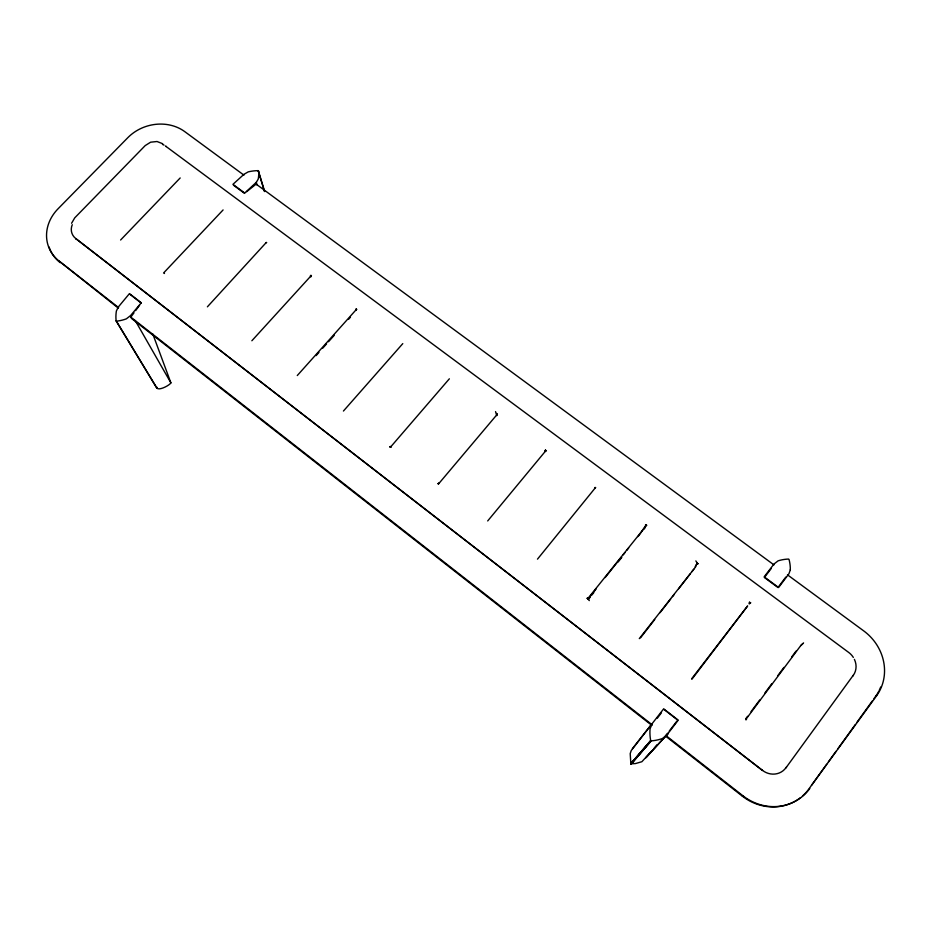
<?xml version="1.0" encoding="UTF-8"?>
<svg xmlns="http://www.w3.org/2000/svg" width="931" height="931" viewBox="0 0 931 931"><rect width="100%" height="100%" fill="white"/><g stroke="black" fill="none" stroke-linecap="round" stroke-linejoin="round"><path stroke-width="1.4" d="M497.363 414.26L496.758 415.61L495.536 411.618M310.814 275.506C310.279 278.974 311.932 274.761 310.442 275.913L311.443 275.529M356.573 309.301L356.061 309.104C356.48 312.071 356.212 308.603 355.677 309.639L356.573 309.301L355.677 309.639M749.257 603.125L749.548 601.961M266.371 242.374L207.392 306.823M589.3 600.623L587.845 598.563L646.614 525.224L645.59 524.63M546.416 450.546L545.007 451.605M644.403 528.878C648.802 519.707 638.643 537.14 637.712 536.57M651.816 724.376L650.059 728.903A43.652 42.232 48.3 0 0 650.664 740.471L651.176 740.867A42.919 41.907 48.1 0 0 662.383 738.551L666.992 734.815L678.233 720.163L663.663 708.84L631.253 750.502L630.206 753.61L630.857 763.827L635.489 763.56L641.89 761.709L651.479 751.247M695.154 566.758L696.423 564.535L695.527 567.026L639.294 638.631M71.582 223.277L74.713 217.877L145.201 145.597L150.624 142.187L157.025 141.512L162.704 143.735M746.546 719.593L745.778 719.791M852.726 676.139L853.227 675.324L785.892 767.924M697.11 563.499L696.749 563.977L698.157 563.651M545.485 450.139L545.45 451.151L545.438 449.964M594.688 487.867L595.665 487.541L595.049 488.147L595.06 487.425M696.749 563.977L697.575 563.697L697.121 564.244L697.575 563.697L695.864 560.904M545.101 450.895L545.903 450.627M496.665 413.457L496.793 414.167M310.442 275.913L310.826 275.343M811.506 785.345L826.693 764.258M828.392 761.907L835.98 751.364M837.679 749.024L855.403 724.423M857.09 722.072L872.289 700.985M873.976 698.646L875.664 696.295A48.237 44.479 39.4 0 0 878.748 691.314M802.452 796.04A49.238 46.026 47.7 0 0 808.969 788.86L876.63 695.713A48.354 44.583 39.4 0 0 863.747 630.915L787.475 574.823M265.998 242.77L266.685 242.607M587.705 598.319L588.031 599.017L587.124 598.237M130.817 317.134L652.235 724.842L651.816 725.365L131.608 318.518L130.817 317.134L134.006 312.804M135.6 310.64L139.592 305.217M745.847 718.627L747.581 716.3M751.038 711.645L759.696 700.007M764.886 693.013L771.811 683.703M777.862 675.557L783.925 667.411M791.711 656.925L796.04 651.106M746.231 718.93L800.753 645.579L803.558 642.867M778.828 586.379L785.752 577.139M765.27 576.359L771.357 568.341M632.405 748.664L651.118 724.807M691.617 678.827L747.628 605.93L692.001 679.118M449.359 378.801L390.485 447.148L389.786 446.764L391.043 447.38M657.274 718.243L661.464 712.739M800.579 797.599A49.238 46.026 47.7 0 1 742.321 796.133L665.432 736.002L667.562 733.314M669.249 731.103L676.825 721.176M640.551 637.782L654.737 619.522M660.056 612.668L670.704 598.982M672.473 596.701L674.242 594.42M678.676 588.706L690.197 573.88M691.977 571.599L693.746 569.318M749.618 602.66L749.234 603.916L750.7 602.822L750.107 602.857M587.985 599.215L596.119 588.962M605.162 577.569L621.431 557.075M623.246 554.795L625.05 552.514M626.854 550.244L628.669 547.963M588.345 599.494L590.161 597.213M591.965 594.932L593.769 592.663M618.184 561.905L621.803 557.355M537.478 559.147L595.421 487.693M256.304 182.325L258.178 179.171A37.193 30.525 -2.8 0 0 258.539 170.943L258.12 170.641A37.391 31.06 -1.7 0 0 248.24 171.863L243.934 174.33L232.936 184.338L244.713 193.043L256.304 182.325L257.131 185.094M487.693 520.941L545.822 450.709M786.52 767.063L785.88 767.819A17.375 16.234 47.5 0 1 762.477 770.379L761.605 769.786M438.501 483.189L438.443 484.039L496.77 414.854M311.187 275.646L251.87 340.758M356.433 309.383L297.28 375.542M630.811 763.699L650.827 740.75M631.009 763.979L650.955 740.832M390.182 446.845L390.566 446.403M697.121 564.244L697.028 562.801L697.75 563.651M654.237 748.035L657.007 744.823M343.434 411.036L402.786 343.62M316.086 355.63L318.949 352.418M322.766 348.147L326.583 343.876M328.492 341.747L334.229 335.335M348.543 319.321L350.463 317.18M645.998 757.613L668.167 733.407L645.939 757.683M152.812 334.02L170.908 382.897C169.349 385.643 156.548 392.172 156.606 386.807M164.484 273.481L163.588 272.981L223.091 209.941M120.611 240L180.183 177.961M246.657 191.705L256.13 184.105L773.964 564.896M875.664 696.295L876.63 695.713M742.321 796.133L742.961 795.796A49.366 46.143 47.7 0 0 809.784 788.499M116.422 321.137L116.538 321.148A37.903 34.668 -40.1 0 0 126.36 318.844L130.584 315.551L141.256 302.796L129.444 293.614L118.19 307.149L116.375 311.035A38.171 35.203 -40.1 0 0 116.131 320.823L157.071 388.332M587.845 598.563L587.484 598.284M258.178 170.641L264.392 191.297M156.908 388.297L116.131 320.823M646.382 525.224L645.637 524.956L645.602 525.829L645.637 524.979L646.614 525.224L645.625 524.793M749.676 602.508L750.456 602.799M258.306 170.676L264.672 191.577M166.184 146.504L165.509 146.062L848.793 652.515A17.026 15.687 39.3 0 1 853.331 657.437M243.945 175.144L184.745 131.62A40.964 35.529 -16.7 0 0 127.826 137.672L58.036 208.812A41.848 36.495 -21.1 0 0 59.2 261.146L118.284 308.091M233.495 185.211L244.55 193.392M764.398 577.511L777.967 587.531M802.708 643.798L800.753 645.579M438.117 483.631L438.838 483.457L438.036 483.643M762.477 770.379L75.76 238.534A14.721 12.825 -21 0 1 72.257 224.697M762.489 770.472L75.772 238.615L76.365 239.069M130.096 294.417L141.186 303.041M663.989 709.434L677.675 720.07M59.2 261.146L118.609 307.591M665.874 735.513L742.961 795.796M496.828 414.016L496.805 413.841M587.275 598.272L588.031 599.017M697.575 563.697L697.11 563.034L697.598 563.686M135.204 320.497L170.908 382.897M60.131 262.623A41.755 36.437 -21.1 0 1 49.099 247.052M880.691 687.02A48.237 44.479 39.4 0 1 879.271 690.255M854.402 659.357A17.026 15.687 39.3 0 1 853.25 675.417M162.471 144.398A14.407 12.487 -16.6 0 1 164.065 145.143M790.314 569.772L788.929 573.775L778.607 587.508L764.153 576.824L773.987 564.011L778.13 560.823A42.43 37.252 35.7 0 1 788.534 559.066L789.034 559.438A41.755 36.914 32.5 0 1 790.314 569.772M650.699 740.587L630.834 763.757L650.722 740.622M651.106 740.867L631.137 764.037L651.176 740.867M646.219 525.235L645.637 524.979L646.219 525.235"/></g></svg>
